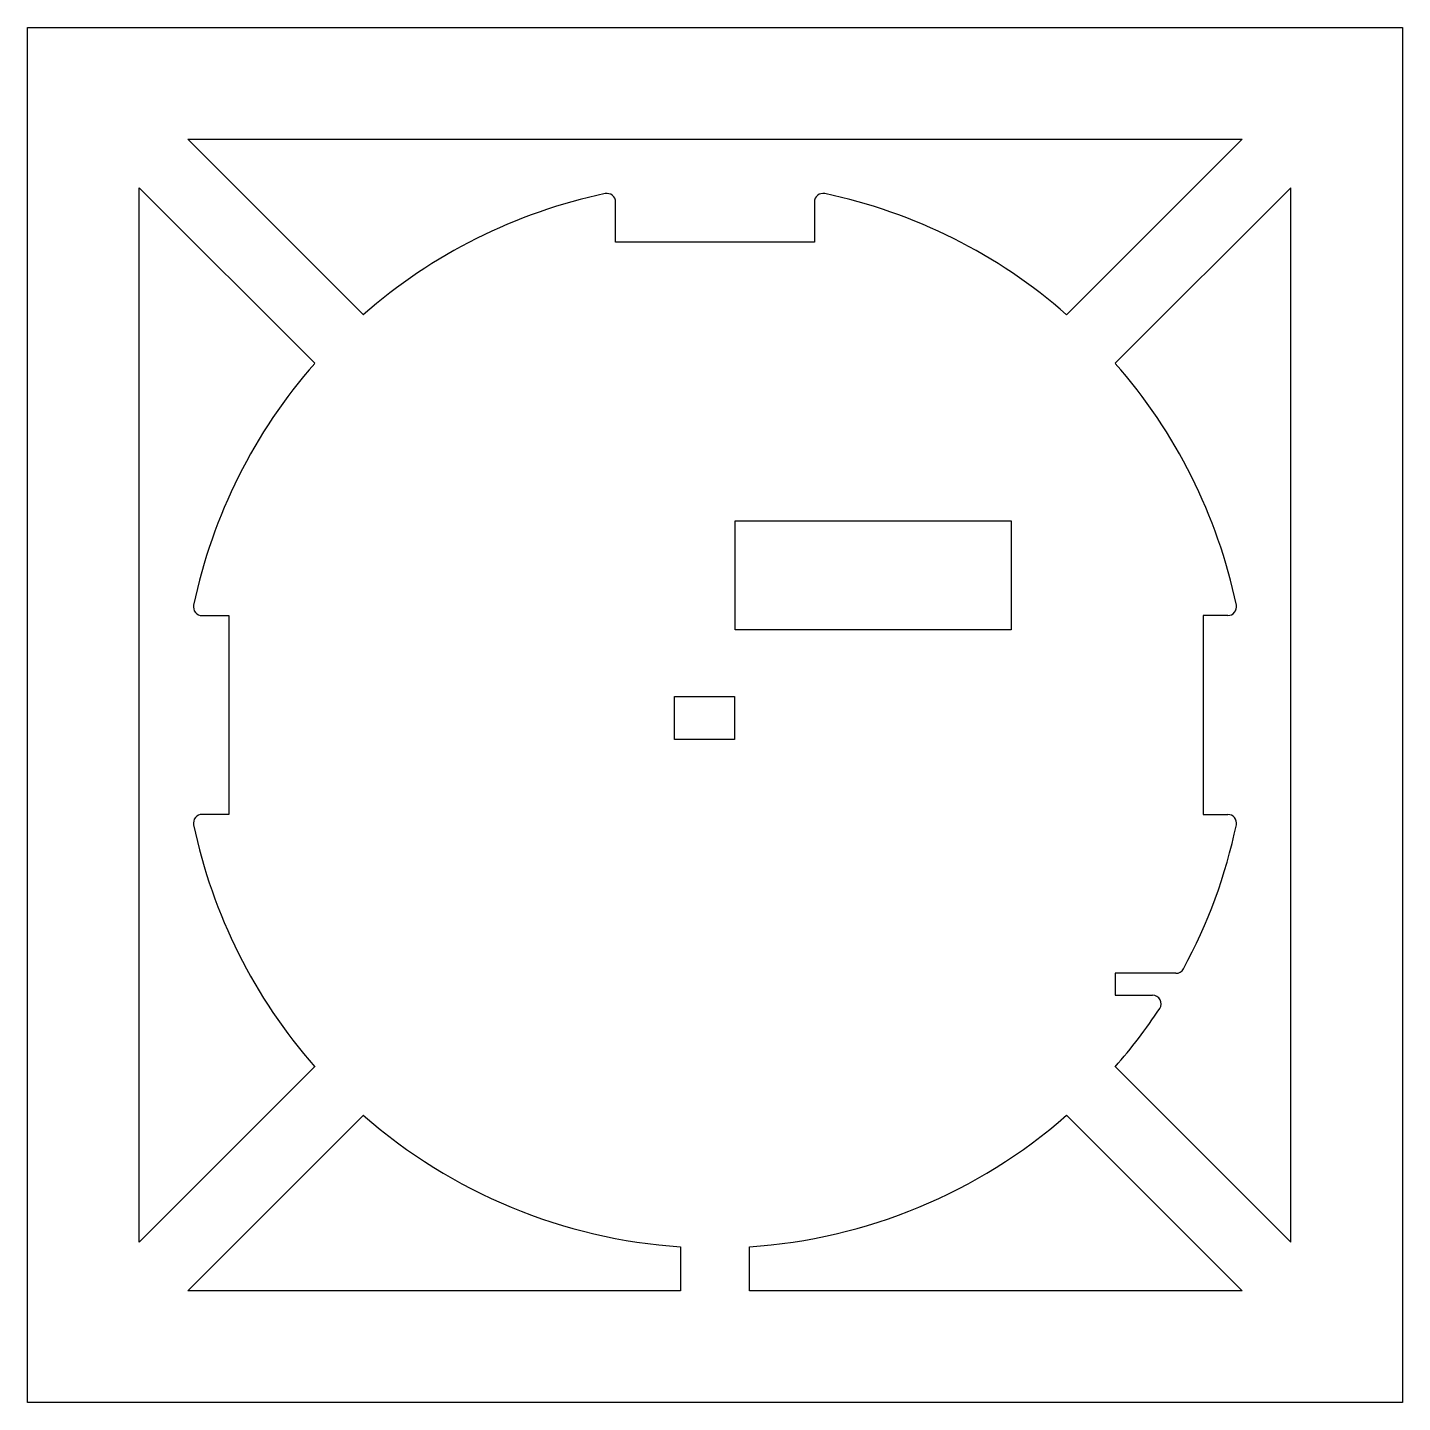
# Model space of a CAD drawing. Header units: millimetres. Extents: x 66.5 to 146.5, y 112.7 to 192.7.
import ezdxf

# ---------------------------------------------------------------- set-up
doc = ezdxf.new("R2010")
doc.units = ezdxf.units.MM
doc.layers.add('obrys', color=2, linetype='Continuous')

msp = doc.modelspace()

# ---------------------------------------------------------------- linework, layer by layer
at = {"layer": 'obrys'}
for p, q in [((66.516, 112.724), (66.516, 192.724)), ((66.516, 192.724), (146.516, 192.724)), ((146.516, 192.724), (146.516, 112.724)), ((86.056, 176.013), (75.845, 186.224)), ((75.845, 186.224), (137.188, 186.224)), ((137.188, 186.224), (126.977, 176.013)), ((73.016, 122.053), (73.016, 183.396)), ((73.016, 183.396), (83.228, 173.185)), ((140.016, 183.396), (129.805, 173.185)), ((140.016, 122.053), (140.016, 183.396)), ((100.731, 180.244), (100.731, 182.57)), ((112.301, 182.57), (112.301, 180.244)), ((112.301, 180.244), (100.731, 180.244)), ((107.686, 164.013), (123.757, 164.013)), ((107.686, 157.682), (107.686, 164.013)), ((123.757, 164.013), (123.757, 157.682)), ((76.671, 158.51), (78.221, 158.51)), ((78.221, 158.51), (78.221, 146.939)), ((136.361, 158.513), (134.919, 158.513)), ((134.919, 158.513), (134.919, 146.936)), ((123.757, 157.682), (107.686, 157.682)), ((104.159, 153.794), (107.659, 153.794)), ((104.159, 151.294), (104.159, 153.794)), ((107.659, 153.794), (107.659, 151.294)), ((107.659, 151.294), (104.159, 151.294)), ((78.221, 146.939), (76.671, 146.939)), ((134.919, 146.936), (136.361, 146.936)), ((133.333, 137.694), (129.801, 137.694)), ((129.801, 137.694), (129.801, 136.424)), ((129.801, 136.424), (131.972, 136.424)), ((83.228, 132.264), (73.016, 122.053)), ((129.805, 132.264), (140.016, 122.053)), ((75.845, 119.224), (86.056, 129.435)), ((126.977, 129.435), (137.188, 119.224)), ((104.516, 121.789), (104.516, 119.224)), ((108.516, 119.224), (108.516, 121.789)), ((104.516, 119.224), (75.845, 119.224)), ((137.188, 119.224), (108.516, 119.224)), ((146.516, 112.724), (66.516, 112.724))]:
    msp.add_line(p, q, dxfattribs=at)
for centre, radius, start, end in [((106.516, 152.724), 31, 101.89188, 131.30093), ((100.231, 182.57), 0.5, 0, 101.89188), ((112.801, 182.57), 0.5, 78.10812, 180), ((106.516, 152.724), 31, 48.69907, 78.10812), ((106.516, 152.724), 31, 138.69907, 168.10735), ((106.516, 152.724), 31, 11.8986, 41.30093), ((76.671, 159.01), 0.5, 168.10735, 270), ((136.361, 159.013), 0.5, 270, 11.8986), ((76.671, 146.439), 0.5, 90, 191.89265), ((136.361, 146.436), 0.5, 348.1014, 90), ((106.516, 152.724), 31, 191.89265, 221.30093), ((106.516, 152.724), 31, 331.5501, 348.1014), ((133.333, 138.194), 0.5, 270, 331.5501), ((131.972, 135.924), 0.5, 326.57516, 90), ((106.516, 152.724), 31, 318.69907, 326.57516), ((106.516, 152.724), 31, 228.69907, 266.30093), ((106.516, 152.724), 31, 273.69907, 311.30093)]:
    msp.add_arc(centre, radius, start, end, dxfattribs=at)

doc.saveas('drawing.dxf')
